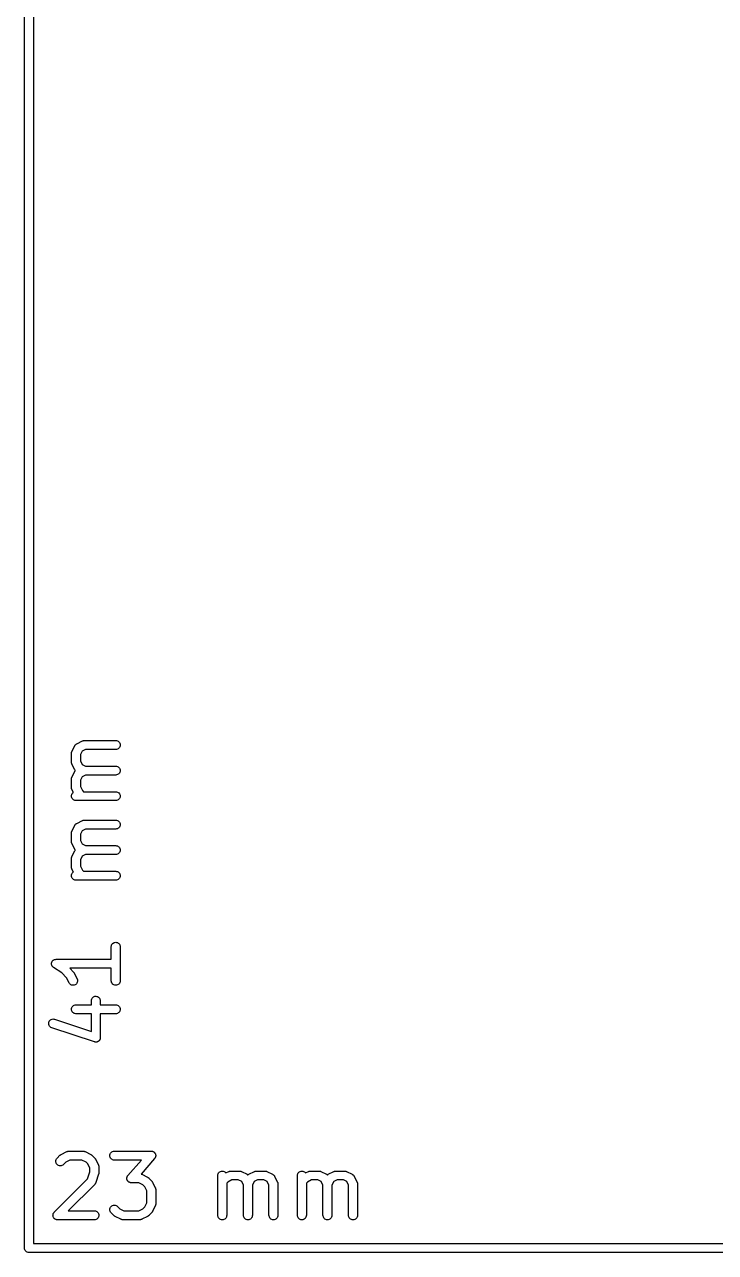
# Model space of a CAD drawing. Extents: x 124.9 to 148.1, y -121.1 to -79.9.
# Drawn here: x 124.92 to 136.5, y -121.08 to -100.5 of the extents above; entities that cross this region are included whole.
import ezdxf

# ---------------------------------------------------------------- set-up
doc = ezdxf.new("R2010")
doc.units = 0
doc.layers.add('BLACK', color=7, linetype='CONTINUOUS')

msp = doc.modelspace()

# ---------------------------------------------------------------- linework, layer by layer
at = {"layer": 'BLACK', "linetype": 'CONTINUOUS'}
for p, q in [((124.925, -120.996), (124.925, -80.004)), ((125.075, -80.075), (125.075, -120.925)), ((125.8, -112.552), (125.895, -112.504)), ((125.895, -112.504), (125.896, -112.504)), ((125.896, -112.504), (125.898, -112.503)), ((125.898, -112.503), (125.9, -112.502)), ((125.9, -112.502), (125.905, -112.501)), ((125.905, -112.501), (125.91, -112.499)), ((125.91, -112.499), (125.912, -112.498)), ((125.912, -112.498), (125.914, -112.498)), ((125.914, -112.498), (125.919, -112.497)), ((125.919, -112.497), (125.924, -112.497)), ((125.924, -112.497), (125.926, -112.497)), ((125.926, -112.497), (125.929, -112.496)), ((125.929, -112.496), (126.452, -112.496)), ((126.452, -112.496), (126.453, -112.496)), ((126.453, -112.496), (126.468, -112.498)), ((126.468, -112.498), (126.482, -112.502)), ((126.482, -112.502), (126.495, -112.51)), ((126.495, -112.51), (126.506, -112.519)), ((126.506, -112.519), (126.515, -112.53)), ((126.515, -112.53), (126.522, -112.543)), ((126.522, -112.543), (126.526, -112.557)), ((125.711, -112.709), (125.712, -112.704)), ((125.711, -112.711), (125.711, -112.709)), ((125.711, -112.713), (125.711, -112.711)), ((125.711, -112.714), (125.711, -112.713)), ((125.711, -112.857), (125.711, -112.714)), ((125.712, -112.699), (125.713, -112.697)), ((125.712, -112.704), (125.712, -112.699)), ((125.713, -112.694), (125.715, -112.69)), ((125.713, -112.697), (125.713, -112.694)), ((125.715, -112.69), (125.717, -112.685)), ((125.717, -112.685), (125.718, -112.683)), ((125.718, -112.683), (125.719, -112.681)), ((125.719, -112.681), (125.766, -112.586)), ((125.766, -112.586), (125.767, -112.585)), ((125.767, -112.585), (125.768, -112.583)), ((125.768, -112.582), (125.772, -112.577)), ((125.768, -112.583), (125.768, -112.582)), ((125.772, -112.577), (125.775, -112.572)), ((125.775, -112.572), (125.776, -112.571)), ((125.776, -112.571), (125.777, -112.57)), ((125.777, -112.57), (125.781, -112.566)), ((125.781, -112.566), (125.785, -112.562)), ((125.785, -112.562), (125.786, -112.561)), ((125.786, -112.561), (125.787, -112.56)), ((125.787, -112.56), (125.792, -112.557)), ((125.792, -112.557), (125.797, -112.553)), ((125.797, -112.553), (125.798, -112.553)), ((125.798, -112.553), (125.8, -112.552)), ((125.889, -112.675), (125.861, -112.732)), ((125.861, -112.732), (125.861, -112.839)), ((125.946, -112.646), (125.889, -112.675)), ((126.452, -112.646), (125.946, -112.646)), ((126.467, -112.645), (126.452, -112.646)), ((126.481, -112.641), (126.467, -112.645)), ((126.494, -112.634), (126.481, -112.641)), ((126.505, -112.625), (126.494, -112.634)), ((126.515, -112.613), (126.505, -112.625)), ((126.522, -112.6), (126.515, -112.613)), ((126.526, -112.587), (126.522, -112.6)), ((126.526, -112.557), (126.527, -112.572)), ((126.527, -112.572), (126.526, -112.587)), ((125.711, -112.859), (125.711, -112.857)), ((125.711, -112.862), (125.711, -112.859)), ((125.712, -112.867), (125.711, -112.862)), ((125.712, -112.872), (125.712, -112.867)), ((125.713, -112.874), (125.712, -112.872)), ((125.713, -112.876), (125.713, -112.874)), ((125.715, -112.881), (125.713, -112.876)), ((125.716, -112.886), (125.715, -112.881)), ((125.717, -112.888), (125.716, -112.886)), ((125.718, -112.89), (125.717, -112.888)), ((125.719, -112.891), (125.718, -112.89)), ((125.766, -112.986), (125.719, -112.891)), ((125.861, -112.839), (125.889, -112.896)), ((125.889, -112.896), (125.946, -112.925)), ((125.946, -112.925), (126.452, -112.925)), ((126.452, -112.925), (126.453, -112.925)), ((126.453, -112.925), (126.468, -112.927)), ((126.468, -112.927), (126.482, -112.931)), ((126.482, -112.931), (126.495, -112.938)), ((126.495, -112.938), (126.506, -112.948)), ((126.506, -112.948), (126.515, -112.959)), ((125.711, -113.137), (125.712, -113.132)), ((125.711, -113.14), (125.711, -113.137)), ((125.711, -113.142), (125.711, -113.14)), ((125.711, -113.143), (125.711, -113.142)), ((125.711, -113.286), (125.711, -113.143)), ((125.712, -113.127), (125.713, -113.125)), ((125.712, -113.132), (125.712, -113.127)), ((125.713, -113.123), (125.715, -113.118)), ((125.713, -113.125), (125.713, -113.123)), ((125.715, -113.118), (125.717, -113.113)), ((125.717, -113.113), (125.718, -113.111)), ((125.718, -113.111), (125.719, -113.109)), ((125.719, -113.109), (125.766, -113.014)), ((125.767, -112.987), (125.766, -112.986)), ((125.766, -113.014), (125.767, -113.013)), ((125.768, -112.989), (125.767, -112.987)), ((125.767, -113.013), (125.768, -113.012)), ((125.771, -112.993), (125.768, -112.989)), ((125.768, -113.01), (125.772, -113.006)), ((125.768, -113.012), (125.768, -113.01)), ((125.774, -112.998), (125.771, -112.993)), ((125.772, -113.006), (125.775, -113.001)), ((125.775, -112.999), (125.774, -112.998)), ((125.776, -113), (125.775, -112.999)), ((125.775, -113.001), (125.776, -113)), ((125.889, -113.104), (125.861, -113.161)), ((125.861, -113.161), (125.861, -113.268)), ((125.946, -113.075), (125.889, -113.104)), ((126.452, -113.075), (125.946, -113.075)), ((126.467, -113.074), (126.452, -113.075)), ((126.481, -113.069), (126.467, -113.074)), ((126.494, -113.062), (126.481, -113.069)), ((126.505, -113.053), (126.494, -113.062)), ((126.515, -113.042), (126.505, -113.053)), ((126.515, -112.959), (126.522, -112.972)), ((126.522, -113.029), (126.515, -113.042)), ((126.522, -112.972), (126.526, -112.986)), ((126.526, -113.015), (126.522, -113.029)), ((126.526, -112.986), (126.527, -113.001)), ((126.527, -113.001), (126.526, -113.015)), ((125.711, -113.288), (125.711, -113.286)), ((125.711, -113.29), (125.711, -113.288)), ((125.712, -113.295), (125.711, -113.29)), ((125.712, -113.3), (125.712, -113.295)), ((125.713, -113.302), (125.712, -113.3)), ((125.713, -113.305), (125.713, -113.302)), ((125.715, -113.309), (125.713, -113.305)), ((125.716, -113.314), (125.715, -113.309)), ((125.717, -113.316), (125.716, -113.314)), ((125.718, -113.318), (125.717, -113.316)), ((125.719, -113.319), (125.718, -113.318)), ((125.743, -113.367), (125.719, -113.319)), ((125.733, -113.375), (125.743, -113.367)), ((125.861, -113.268), (125.895, -113.337)), ((125.895, -113.337), (125.912, -113.354)), ((125.912, -113.354), (126.452, -113.354)), ((126.452, -113.354), (126.453, -113.354)), ((126.453, -113.354), (126.468, -113.355)), ((126.468, -113.355), (126.482, -113.36)), ((126.482, -113.36), (126.495, -113.367)), ((126.495, -113.367), (126.506, -113.376)), ((125.711, -113.428), (125.712, -113.413)), ((125.712, -113.443), (125.711, -113.428)), ((125.712, -113.413), (125.717, -113.4)), ((125.716, -113.457), (125.712, -113.443)), ((125.723, -113.47), (125.716, -113.457)), ((125.717, -113.4), (125.724, -113.387)), ((125.732, -113.481), (125.723, -113.47)), ((125.724, -113.387), (125.733, -113.375)), ((125.743, -113.49), (125.732, -113.481)), ((125.756, -113.498), (125.743, -113.49)), ((125.77, -113.502), (125.756, -113.498)), ((125.785, -113.504), (125.77, -113.502)), ((125.786, -113.504), (125.785, -113.504)), ((126.452, -113.504), (125.786, -113.504)), ((126.467, -113.502), (126.452, -113.504)), ((126.481, -113.498), (126.467, -113.502)), ((126.494, -113.491), (126.481, -113.498)), ((126.505, -113.482), (126.494, -113.491)), ((126.515, -113.471), (126.505, -113.482)), ((126.506, -113.376), (126.515, -113.388)), ((126.515, -113.388), (126.522, -113.4)), ((126.522, -113.458), (126.515, -113.471)), ((126.522, -113.4), (126.526, -113.415)), ((126.526, -113.444), (126.522, -113.458)), ((126.526, -113.415), (126.527, -113.429)), ((126.527, -113.429), (126.526, -113.444)), ((125.719, -114.014), (125.766, -113.919)), ((125.766, -113.919), (125.767, -113.918)), ((125.767, -113.918), (125.768, -113.917)), ((125.768, -113.915), (125.772, -113.91)), ((125.768, -113.917), (125.768, -113.915)), ((125.772, -113.91), (125.775, -113.906)), ((125.775, -113.906), (125.776, -113.904)), ((125.776, -113.904), (125.777, -113.903)), ((125.777, -113.903), (125.781, -113.899)), ((125.781, -113.899), (125.785, -113.895)), ((125.785, -113.895), (125.786, -113.894)), ((125.786, -113.894), (125.787, -113.893)), ((125.787, -113.893), (125.792, -113.89)), ((125.792, -113.89), (125.797, -113.887)), ((125.797, -113.887), (125.798, -113.886)), ((125.798, -113.886), (125.8, -113.885)), ((125.8, -113.885), (125.895, -113.838)), ((125.946, -113.98), (125.889, -114.008)), ((125.895, -113.838), (125.896, -113.837)), ((125.896, -113.837), (125.898, -113.836)), ((125.898, -113.836), (125.9, -113.835)), ((125.9, -113.835), (125.905, -113.834)), ((125.905, -113.834), (125.91, -113.832)), ((125.91, -113.832), (125.912, -113.832)), ((125.912, -113.832), (125.914, -113.831)), ((125.914, -113.831), (125.919, -113.831)), ((125.919, -113.831), (125.924, -113.83)), ((125.924, -113.83), (125.926, -113.83)), ((125.926, -113.83), (125.929, -113.83)), ((125.929, -113.83), (126.452, -113.83)), ((126.452, -113.98), (125.946, -113.98)), ((126.452, -113.83), (126.453, -113.83)), ((126.467, -113.978), (126.452, -113.98)), ((126.453, -113.83), (126.468, -113.831)), ((126.481, -113.974), (126.467, -113.978)), ((126.468, -113.831), (126.482, -113.836)), ((126.494, -113.967), (126.481, -113.974)), ((126.482, -113.836), (126.495, -113.843)), ((126.505, -113.958), (126.494, -113.967)), ((126.495, -113.843), (126.506, -113.852)), ((126.515, -113.947), (126.505, -113.958)), ((126.506, -113.852), (126.515, -113.864)), ((126.515, -113.864), (126.522, -113.877)), ((126.522, -113.934), (126.515, -113.947)), ((126.522, -113.877), (126.526, -113.891)), ((126.526, -113.92), (126.522, -113.934)), ((126.526, -113.891), (126.527, -113.905)), ((126.527, -113.905), (126.526, -113.92)), ((125.711, -114.042), (125.712, -114.037)), ((125.711, -114.044), (125.711, -114.042)), ((125.711, -114.047), (125.711, -114.044)), ((125.711, -114.048), (125.711, -114.047)), ((125.711, -114.19), (125.711, -114.048)), ((125.711, -114.193), (125.711, -114.19)), ((125.712, -114.032), (125.713, -114.03)), ((125.712, -114.037), (125.712, -114.032)), ((125.713, -114.028), (125.715, -114.023)), ((125.713, -114.03), (125.713, -114.028)), ((125.715, -114.023), (125.717, -114.018)), ((125.717, -114.018), (125.718, -114.016)), ((125.718, -114.016), (125.719, -114.014)), ((125.889, -114.008), (125.861, -114.065)), ((125.861, -114.065), (125.861, -114.173)), ((125.861, -114.173), (125.889, -114.23)), ((125.711, -114.195), (125.711, -114.193)), ((125.712, -114.2), (125.711, -114.195)), ((125.712, -114.205), (125.712, -114.2)), ((125.713, -114.207), (125.712, -114.205)), ((125.713, -114.209), (125.713, -114.207)), ((125.715, -114.214), (125.713, -114.209)), ((125.716, -114.219), (125.715, -114.214)), ((125.717, -114.221), (125.716, -114.219)), ((125.718, -114.223), (125.717, -114.221)), ((125.719, -114.224), (125.718, -114.223)), ((125.766, -114.319), (125.719, -114.224)), ((125.719, -114.443), (125.766, -114.347)), ((125.767, -114.321), (125.766, -114.319)), ((125.766, -114.347), (125.767, -114.346)), ((125.768, -114.322), (125.767, -114.321)), ((125.767, -114.346), (125.768, -114.345)), ((125.771, -114.327), (125.768, -114.322)), ((125.768, -114.344), (125.772, -114.339)), ((125.768, -114.345), (125.768, -114.344)), ((125.774, -114.332), (125.771, -114.327)), ((125.772, -114.339), (125.775, -114.334)), ((125.775, -114.333), (125.774, -114.332)), ((125.775, -114.334), (125.776, -114.333)), ((125.776, -114.333), (125.775, -114.333)), ((125.889, -114.23), (125.946, -114.258)), ((125.946, -114.258), (126.452, -114.258)), ((126.452, -114.258), (126.453, -114.258)), ((126.453, -114.258), (126.468, -114.26)), ((126.468, -114.26), (126.482, -114.264)), ((126.494, -114.396), (126.481, -114.403)), ((126.482, -114.264), (126.495, -114.271)), ((126.505, -114.387), (126.494, -114.396)), ((126.495, -114.271), (126.506, -114.281)), ((126.515, -114.375), (126.505, -114.387)), ((126.506, -114.281), (126.515, -114.292)), ((126.515, -114.292), (126.522, -114.305)), ((126.522, -114.362), (126.515, -114.375)), ((126.522, -114.305), (126.526, -114.319)), ((126.526, -114.348), (126.522, -114.362)), ((126.526, -114.319), (126.527, -114.334)), ((126.527, -114.334), (126.526, -114.348)), ((125.711, -114.471), (125.712, -114.466)), ((125.711, -114.473), (125.711, -114.471)), ((125.711, -114.475), (125.711, -114.473)), ((125.711, -114.476), (125.711, -114.475)), ((125.711, -114.619), (125.711, -114.476)), ((125.712, -114.461), (125.713, -114.458)), ((125.712, -114.466), (125.712, -114.461)), ((125.713, -114.456), (125.715, -114.452)), ((125.713, -114.458), (125.713, -114.456)), ((125.715, -114.452), (125.717, -114.447)), ((125.717, -114.447), (125.718, -114.445)), ((125.718, -114.445), (125.719, -114.443)), ((125.889, -114.437), (125.861, -114.494)), ((125.861, -114.494), (125.861, -114.601)), ((125.861, -114.601), (125.895, -114.67)), ((125.946, -114.408), (125.889, -114.437)), ((126.452, -114.408), (125.946, -114.408)), ((126.467, -114.407), (126.452, -114.408)), ((126.481, -114.403), (126.467, -114.407)), ((125.711, -114.621), (125.711, -114.619)), ((125.711, -114.623), (125.711, -114.621)), ((125.712, -114.629), (125.711, -114.623)), ((125.711, -114.761), (125.712, -114.747)), ((125.712, -114.776), (125.711, -114.761)), ((125.712, -114.634), (125.712, -114.629)), ((125.713, -114.636), (125.712, -114.634)), ((125.712, -114.747), (125.717, -114.733)), ((125.716, -114.79), (125.712, -114.776)), ((125.713, -114.638), (125.713, -114.636)), ((125.715, -114.643), (125.713, -114.638)), ((125.716, -114.648), (125.715, -114.643)), ((125.717, -114.65), (125.716, -114.648)), ((125.723, -114.803), (125.716, -114.79)), ((125.718, -114.652), (125.717, -114.65)), ((125.717, -114.733), (125.724, -114.72)), ((125.719, -114.653), (125.718, -114.652)), ((125.743, -114.701), (125.719, -114.653)), ((125.732, -114.814), (125.723, -114.803)), ((125.724, -114.72), (125.733, -114.709)), ((125.733, -114.709), (125.743, -114.701)), ((125.895, -114.67), (125.912, -114.687)), ((125.912, -114.687), (126.452, -114.687)), ((126.452, -114.687), (126.453, -114.687)), ((126.453, -114.687), (126.468, -114.689)), ((126.468, -114.689), (126.482, -114.693)), ((126.482, -114.693), (126.495, -114.7)), ((126.495, -114.7), (126.506, -114.709)), ((126.515, -114.804), (126.505, -114.815)), ((126.506, -114.709), (126.515, -114.721)), ((126.515, -114.721), (126.522, -114.734)), ((126.522, -114.791), (126.515, -114.804)), ((126.522, -114.734), (126.526, -114.748)), ((126.526, -114.777), (126.522, -114.791)), ((126.526, -114.748), (126.527, -114.762)), ((126.527, -114.762), (126.526, -114.777)), ((125.743, -114.824), (125.732, -114.814)), ((125.756, -114.831), (125.743, -114.824)), ((125.77, -114.835), (125.756, -114.831)), ((125.785, -114.837), (125.77, -114.835)), ((125.786, -114.837), (125.785, -114.837)), ((126.452, -114.837), (125.786, -114.837)), ((126.467, -114.835), (126.452, -114.837)), ((126.481, -114.831), (126.467, -114.835)), ((126.494, -114.824), (126.481, -114.831)), ((126.505, -114.815), (126.494, -114.824)), ((126.377, -115.951), (126.379, -115.937)), ((126.377, -115.952), (126.377, -115.951)), ((126.377, -116.163), (126.377, -115.952)), ((126.379, -115.937), (126.383, -115.923)), ((126.383, -115.923), (126.39, -115.91)), ((126.39, -115.91), (126.4, -115.899)), ((126.4, -115.899), (126.411, -115.89)), ((126.411, -115.89), (126.424, -115.883)), ((126.424, -115.883), (126.438, -115.879)), ((126.438, -115.879), (126.453, -115.877)), ((126.453, -115.877), (126.467, -115.879)), ((126.467, -115.879), (126.481, -115.883)), ((126.481, -115.883), (126.494, -115.89)), ((126.494, -115.89), (126.506, -115.9)), ((126.506, -115.9), (126.515, -115.911)), ((126.515, -115.911), (126.522, -115.924)), ((126.522, -115.924), (126.526, -115.938)), ((126.526, -115.938), (126.527, -115.952)), ((126.527, -115.952), (126.527, -116.524)), ((125.377, -116.237), (125.378, -116.23)), ((125.377, -116.238), (125.377, -116.237)), ((125.378, -116.245), (125.377, -116.238)), ((125.377, -116.238), (125.377, -116.238)), ((125.378, -116.23), (125.379, -116.223)), ((125.379, -116.252), (125.378, -116.245)), ((125.379, -116.223), (125.381, -116.216)), ((125.379, -116.223), (125.379, -116.223)), ((125.379, -116.223), (125.379, -116.223)), ((125.381, -116.216), (125.383, -116.209)), ((125.383, -116.209), (125.387, -116.202)), ((125.383, -116.209), (125.383, -116.209)), ((125.383, -116.209), (125.383, -116.209)), ((125.387, -116.202), (125.39, -116.196)), ((125.39, -116.196), (125.395, -116.19)), ((125.39, -116.196), (125.39, -116.196)), ((125.39, -116.196), (125.39, -116.196)), ((125.395, -116.19), (125.4, -116.185)), ((125.4, -116.185), (125.405, -116.18)), ((125.4, -116.185), (125.4, -116.185)), ((125.4, -116.185), (125.4, -116.185)), ((125.405, -116.18), (125.411, -116.176)), ((125.411, -116.176), (125.418, -116.172)), ((125.411, -116.176), (125.411, -116.176)), ((125.411, -116.176), (125.411, -116.176)), ((125.418, -116.172), (125.424, -116.169)), ((125.424, -116.169), (125.431, -116.167)), ((125.424, -116.169), (125.424, -116.169)), ((125.424, -116.169), (125.424, -116.169)), ((125.431, -116.167), (125.438, -116.165)), ((125.438, -116.165), (125.438, -116.164)), ((125.438, -116.164), (125.445, -116.164)), ((125.438, -116.165), (125.438, -116.165)), ((125.445, -116.164), (125.452, -116.163)), ((125.452, -116.163), (126.377, -116.163)), ((125.381, -116.259), (125.379, -116.252)), ((125.379, -116.252), (125.379, -116.252)), ((125.379, -116.252), (125.379, -116.252)), ((125.383, -116.266), (125.381, -116.259)), ((125.386, -116.272), (125.383, -116.266)), ((125.383, -116.266), (125.383, -116.266)), ((125.383, -116.266), (125.383, -116.266)), ((125.39, -116.279), (125.386, -116.272)), ((125.394, -116.285), (125.39, -116.279)), ((125.39, -116.279), (125.39, -116.279)), ((125.39, -116.279), (125.39, -116.279)), ((125.399, -116.29), (125.394, -116.285)), ((125.399, -116.291), (125.399, -116.29)), ((125.404, -116.295), (125.399, -116.291)), ((125.399, -116.291), (125.399, -116.291)), ((125.41, -116.3), (125.404, -116.295)), ((125.411, -116.3), (125.41, -116.3)), ((125.41, -116.3), (125.41, -116.3)), ((125.41, -116.3), (125.41, -116.3)), ((125.41, -116.3), (125.41, -116.3)), ((125.547, -116.392), (125.411, -116.3)), ((125.629, -116.473), (125.547, -116.392)), ((126.377, -116.313), (125.681, -116.313)), ((125.681, -116.313), (125.744, -116.376)), ((125.744, -116.376), (125.744, -116.376)), ((125.744, -116.376), (125.747, -116.38)), ((125.747, -116.38), (125.75, -116.383)), ((125.75, -116.383), (125.751, -116.385)), ((125.751, -116.385), (125.753, -116.388)), ((125.753, -116.388), (125.755, -116.391)), ((125.755, -116.391), (125.758, -116.395)), ((125.758, -116.395), (125.805, -116.49)), ((126.377, -116.524), (126.377, -116.313)), ((125.671, -116.557), (125.629, -116.473)), ((125.679, -116.57), (125.671, -116.557)), ((125.689, -116.58), (125.679, -116.57)), ((125.701, -116.589), (125.689, -116.58)), ((125.714, -116.595), (125.701, -116.589)), ((125.728, -116.598), (125.714, -116.595)), ((125.743, -116.599), (125.728, -116.598)), ((125.757, -116.596), (125.743, -116.599)), ((125.771, -116.591), (125.757, -116.596)), ((125.784, -116.583), (125.771, -116.591)), ((125.794, -116.573), (125.784, -116.583)), ((125.803, -116.562), (125.794, -116.573)), ((125.809, -116.548), (125.803, -116.562)), ((125.805, -116.49), (125.806, -116.491)), ((125.806, -116.491), (125.811, -116.505)), ((125.812, -116.534), (125.809, -116.548)), ((125.811, -116.505), (125.813, -116.519)), ((125.813, -116.519), (125.812, -116.534)), ((126.379, -116.538), (126.377, -116.524)), ((126.383, -116.552), (126.379, -116.538)), ((126.39, -116.565), (126.383, -116.552)), ((126.399, -116.577), (126.39, -116.565)), ((126.41, -116.586), (126.399, -116.577)), ((126.423, -116.593), (126.41, -116.586)), ((126.437, -116.597), (126.423, -116.593)), ((126.452, -116.599), (126.437, -116.597)), ((126.466, -116.597), (126.452, -116.599)), ((126.48, -116.593), (126.466, -116.597)), ((126.493, -116.587), (126.48, -116.593)), ((126.505, -116.577), (126.493, -116.587)), ((126.514, -116.566), (126.505, -116.577)), ((126.521, -116.553), (126.514, -116.566)), ((126.526, -116.539), (126.521, -116.553)), ((126.527, -116.525), (126.526, -116.539)), ((126.527, -116.524), (126.527, -116.525)), ((126.044, -116.856), (126.046, -116.842)), ((126.044, -116.857), (126.044, -116.856)), ((126.044, -116.925), (126.044, -116.857)), ((126.046, -116.842), (126.05, -116.828)), ((126.05, -116.828), (126.057, -116.815)), ((126.057, -116.815), (126.067, -116.804)), ((126.067, -116.804), (126.078, -116.794)), ((126.078, -116.794), (126.091, -116.788)), ((126.091, -116.788), (126.105, -116.783)), ((126.105, -116.783), (126.12, -116.782)), ((126.12, -116.782), (126.134, -116.784)), ((126.134, -116.784), (126.148, -116.788)), ((126.148, -116.788), (126.161, -116.795)), ((126.161, -116.795), (126.172, -116.804)), ((126.172, -116.804), (126.182, -116.816)), ((126.182, -116.816), (126.188, -116.829)), ((126.188, -116.829), (126.193, -116.843)), ((126.193, -116.843), (126.194, -116.857)), ((126.194, -116.857), (126.194, -116.925)), ((125.711, -116.999), (125.712, -116.985)), ((125.712, -117.014), (125.711, -116.999)), ((125.712, -116.985), (125.717, -116.971)), ((125.716, -117.028), (125.712, -117.014)), ((125.723, -117.041), (125.716, -117.028)), ((125.717, -116.971), (125.724, -116.958)), ((125.732, -117.052), (125.723, -117.041)), ((125.724, -116.958), (125.733, -116.947)), ((125.743, -117.062), (125.732, -117.052)), ((125.733, -116.947), (125.744, -116.938)), ((125.756, -117.069), (125.743, -117.062)), ((125.744, -116.938), (125.757, -116.931)), ((125.77, -117.073), (125.756, -117.069)), ((125.757, -116.931), (125.771, -116.926)), ((125.771, -116.926), (125.786, -116.925)), ((125.786, -116.925), (126.044, -116.925)), ((126.194, -116.925), (126.452, -116.925)), ((126.452, -116.925), (126.453, -116.925)), ((126.453, -116.925), (126.468, -116.927)), ((126.481, -117.069), (126.467, -117.074)), ((126.468, -116.927), (126.482, -116.931)), ((126.494, -117.062), (126.481, -117.069)), ((126.482, -116.931), (126.495, -116.938)), ((126.505, -117.053), (126.494, -117.062)), ((126.495, -116.938), (126.506, -116.948)), ((126.515, -117.042), (126.505, -117.053)), ((126.506, -116.948), (126.515, -116.959)), ((126.515, -116.959), (126.522, -116.972)), ((126.522, -117.029), (126.515, -117.042)), ((126.522, -116.972), (126.526, -116.986)), ((126.526, -117.015), (126.522, -117.029)), ((126.526, -116.986), (126.527, -117.001)), ((126.527, -117.001), (126.526, -117.015)), ((125.33, -117.228), (125.334, -117.214)), ((125.33, -117.243), (125.33, -117.228)), ((125.332, -117.257), (125.33, -117.243)), ((125.337, -117.271), (125.332, -117.257)), ((125.334, -117.214), (125.34, -117.201)), ((125.345, -117.283), (125.337, -117.271)), ((125.34, -117.201), (125.348, -117.189)), ((125.348, -117.189), (125.359, -117.179)), ((125.359, -117.179), (125.371, -117.171)), ((125.371, -117.171), (125.385, -117.166)), ((125.385, -117.166), (125.4, -117.163)), ((125.4, -117.163), (125.414, -117.164)), ((125.414, -117.164), (125.428, -117.167)), ((125.428, -117.167), (126.044, -117.372)), ((125.785, -117.075), (125.77, -117.073)), ((125.786, -117.075), (125.785, -117.075)), ((126.044, -117.075), (125.786, -117.075)), ((126.044, -117.372), (126.044, -117.075)), ((126.452, -117.075), (126.194, -117.075)), ((126.194, -117.075), (126.194, -117.476)), ((126.467, -117.074), (126.452, -117.075)), ((125.355, -117.294), (125.345, -117.283)), ((125.367, -117.303), (125.355, -117.294)), ((125.38, -117.309), (125.367, -117.303)), ((125.381, -117.309), (125.38, -117.309)), ((126.095, -117.547), (125.381, -117.309)), ((126.194, -117.482), (126.193, -117.486)), ((126.194, -117.476), (126.194, -117.477)), ((126.194, -117.477), (126.194, -117.482)), ((126.1, -117.548), (126.095, -117.547)), ((126.104, -117.55), (126.1, -117.548)), ((126.107, -117.55), (126.104, -117.55)), ((126.11, -117.551), (126.107, -117.55)), ((126.114, -117.551), (126.11, -117.551)), ((126.119, -117.551), (126.114, -117.551)), ((126.121, -117.551), (126.119, -117.551)), ((126.124, -117.551), (126.121, -117.551)), ((126.129, -117.55), (126.124, -117.551)), ((126.133, -117.55), (126.129, -117.55)), ((126.136, -117.549), (126.133, -117.55)), ((126.139, -117.549), (126.136, -117.549)), ((126.143, -117.547), (126.139, -117.549)), ((126.147, -117.546), (126.143, -117.547)), ((126.15, -117.544), (126.147, -117.546)), ((126.152, -117.543), (126.15, -117.544)), ((126.156, -117.541), (126.152, -117.543)), ((126.16, -117.539), (126.156, -117.541)), ((126.162, -117.537), (126.16, -117.539)), ((126.165, -117.536), (126.162, -117.537)), ((126.168, -117.533), (126.165, -117.536)), ((126.172, -117.53), (126.168, -117.533)), ((126.173, -117.528), (126.172, -117.53)), ((126.175, -117.526), (126.173, -117.528)), ((126.178, -117.522), (126.175, -117.526)), ((126.181, -117.519), (126.178, -117.522)), ((126.182, -117.516), (126.181, -117.519)), ((126.184, -117.514), (126.182, -117.516)), ((126.186, -117.51), (126.184, -117.514)), ((126.188, -117.506), (126.186, -117.51)), ((126.189, -117.503), (126.188, -117.506)), ((126.19, -117.5), (126.189, -117.503)), ((126.191, -117.496), (126.19, -117.5)), ((126.192, -117.492), (126.191, -117.496)), ((126.193, -117.489), (126.192, -117.492)), ((126.193, -117.486), (126.193, -117.489)), ((125.449, -119.547), (125.45, -119.533)), ((125.45, -119.533), (125.455, -119.519)), ((125.455, -119.519), (125.461, -119.506)), ((125.461, -119.506), (125.471, -119.495)), ((125.471, -119.495), (125.518, -119.447)), ((125.518, -119.447), (125.519, -119.446)), ((125.519, -119.446), (125.522, -119.444)), ((125.522, -119.444), (125.525, -119.441)), ((125.525, -119.441), (125.528, -119.439)), ((125.528, -119.439), (125.531, -119.437)), ((125.531, -119.437), (125.534, -119.435)), ((125.534, -119.435), (125.538, -119.433)), ((125.538, -119.433), (125.633, -119.385)), ((125.684, -119.527), (125.616, -119.562)), ((125.633, -119.385), (125.634, -119.385)), ((125.634, -119.385), (125.636, -119.384)), ((125.636, -119.384), (125.638, -119.383)), ((125.638, -119.383), (125.643, -119.382)), ((125.643, -119.382), (125.648, -119.38)), ((125.648, -119.38), (125.65, -119.379)), ((125.65, -119.379), (125.652, -119.379)), ((125.652, -119.379), (125.657, -119.378)), ((125.657, -119.378), (125.662, -119.378)), ((125.662, -119.378), (125.664, -119.378)), ((125.664, -119.378), (125.667, -119.377)), ((125.667, -119.377), (125.905, -119.377)), ((125.887, -119.527), (125.684, -119.527)), ((125.956, -119.562), (125.887, -119.527)), ((125.905, -119.377), (125.906, -119.377)), ((125.906, -119.377), (125.908, -119.378)), ((125.908, -119.378), (125.91, -119.378)), ((125.91, -119.378), (125.915, -119.378)), ((125.915, -119.378), (125.92, -119.379)), ((125.92, -119.379), (125.922, -119.38)), ((125.922, -119.38), (125.925, -119.38)), ((125.925, -119.38), (125.929, -119.382)), ((125.929, -119.382), (125.934, -119.383)), ((125.934, -119.383), (125.936, -119.385)), ((125.936, -119.385), (125.938, -119.385)), ((125.938, -119.385), (126.034, -119.433)), ((126.034, -119.433), (126.034, -119.433)), ((126.034, -119.433), (126.038, -119.436)), ((126.038, -119.436), (126.042, -119.438)), ((126.042, -119.438), (126.044, -119.44)), ((126.044, -119.44), (126.047, -119.441)), ((126.047, -119.441), (126.05, -119.444)), ((126.05, -119.444), (126.053, -119.447)), ((126.053, -119.447), (126.101, -119.495)), ((126.101, -119.495), (126.101, -119.495)), ((126.101, -119.495), (126.104, -119.499)), ((126.104, -119.499), (126.107, -119.502)), ((126.107, -119.502), (126.109, -119.504)), ((126.109, -119.504), (126.111, -119.507)), ((126.111, -119.507), (126.112, -119.511)), ((126.112, -119.511), (126.115, -119.514)), ((126.115, -119.514), (126.162, -119.609)), ((126.354, -119.452), (126.355, -119.437)), ((126.355, -119.466), (126.354, -119.452)), ((126.355, -119.437), (126.359, -119.423)), ((126.359, -119.48), (126.355, -119.466)), ((126.359, -119.423), (126.366, -119.41)), ((126.366, -119.493), (126.359, -119.48)), ((126.366, -119.41), (126.376, -119.399)), ((126.375, -119.505), (126.366, -119.493)), ((126.386, -119.514), (126.375, -119.505)), ((126.376, -119.399), (126.387, -119.39)), ((126.399, -119.521), (126.386, -119.514)), ((126.387, -119.39), (126.4, -119.383)), ((126.413, -119.526), (126.399, -119.521)), ((126.4, -119.383), (126.414, -119.379)), ((126.428, -119.527), (126.413, -119.526)), ((126.414, -119.379), (126.429, -119.377)), ((126.429, -119.527), (126.428, -119.527)), ((126.429, -119.377), (127.048, -119.377)), ((126.882, -119.527), (126.429, -119.527)), ((126.658, -119.784), (126.882, -119.527)), ((127.104, -119.502), (126.877, -119.761)), ((127.048, -119.377), (127.049, -119.377)), ((127.049, -119.377), (127.053, -119.378)), ((127.053, -119.378), (127.058, -119.378)), ((127.058, -119.378), (127.061, -119.379)), ((127.061, -119.379), (127.063, -119.379)), ((127.063, -119.379), (127.068, -119.38)), ((127.068, -119.38), (127.072, -119.382)), ((127.072, -119.382), (127.075, -119.383)), ((127.075, -119.383), (127.077, -119.383)), ((127.077, -119.383), (127.081, -119.386)), ((127.081, -119.386), (127.086, -119.388)), ((127.086, -119.388), (127.088, -119.389)), ((127.088, -119.389), (127.09, -119.39)), ((127.09, -119.39), (127.094, -119.394)), ((127.094, -119.394), (127.097, -119.396)), ((127.097, -119.396), (127.099, -119.398)), ((127.099, -119.398), (127.101, -119.4)), ((127.101, -119.4), (127.104, -119.404)), ((127.104, -119.404), (127.107, -119.407)), ((127.107, -119.498), (127.104, -119.502)), ((127.107, -119.407), (127.109, -119.409)), ((127.11, -119.494), (127.107, -119.498)), ((127.109, -119.409), (127.11, -119.411)), ((127.11, -119.411), (127.113, -119.415)), ((127.111, -119.492), (127.11, -119.494)), ((127.113, -119.49), (127.111, -119.492)), ((127.113, -119.415), (127.115, -119.419)), ((127.115, -119.486), (127.113, -119.49)), ((127.115, -119.419), (127.116, -119.422)), ((127.117, -119.481), (127.115, -119.486)), ((127.116, -119.422), (127.117, -119.424)), ((127.117, -119.424), (127.118, -119.429)), ((127.118, -119.479), (127.117, -119.481)), ((127.118, -119.429), (127.12, -119.433)), ((127.119, -119.477), (127.118, -119.479)), ((127.12, -119.472), (127.119, -119.477)), ((127.12, -119.433), (127.121, -119.436)), ((127.121, -119.467), (127.12, -119.472)), ((127.121, -119.436), (127.121, -119.438)), ((127.121, -119.438), (127.122, -119.443)), ((127.122, -119.462), (127.121, -119.465)), ((127.121, -119.465), (127.121, -119.467)), ((127.122, -119.443), (127.122, -119.448)), ((127.122, -119.448), (127.122, -119.45)), ((127.122, -119.45), (127.123, -119.453)), ((127.123, -119.453), (127.122, -119.458)), ((127.122, -119.458), (127.122, -119.462)), ((125.45, -119.562), (125.449, -119.547)), ((125.454, -119.576), (125.45, -119.562)), ((125.461, -119.589), (125.454, -119.576)), ((125.47, -119.6), (125.461, -119.589)), ((125.482, -119.61), (125.47, -119.6)), ((125.495, -119.617), (125.482, -119.61)), ((125.508, -119.621), (125.495, -119.617)), ((125.523, -119.623), (125.508, -119.621)), ((125.538, -119.621), (125.523, -119.623)), ((125.552, -119.617), (125.538, -119.621)), ((125.565, -119.611), (125.552, -119.617)), ((125.576, -119.601), (125.565, -119.611)), ((125.577, -119.601), (125.576, -119.601)), ((125.616, -119.562), (125.577, -119.601)), ((125.986, -119.592), (125.956, -119.562)), ((125.982, -119.84), (126.02, -119.726)), ((126.02, -119.661), (125.986, -119.592)), ((126.02, -119.726), (126.02, -119.661)), ((126.162, -119.609), (126.163, -119.61)), ((126.163, -119.61), (126.164, -119.612)), ((126.164, -119.612), (126.165, -119.614)), ((126.165, -119.614), (126.166, -119.619)), ((126.166, -119.619), (126.168, -119.624)), ((126.168, -119.624), (126.168, -119.626)), ((126.168, -119.626), (126.169, -119.628)), ((126.169, -119.628), (126.169, -119.633)), ((126.169, -119.633), (126.17, -119.638)), ((126.17, -119.638), (126.17, -119.641)), ((126.17, -119.641), (126.17, -119.643)), ((126.17, -119.643), (126.17, -119.738)), ((126.17, -119.738), (126.17, -119.739)), ((126.17, -119.739), (126.17, -119.743)), ((126.17, -119.743), (126.17, -119.748)), ((128.169, -119.756), (128.176, -119.743)), ((128.176, -119.743), (128.186, -119.732)), ((128.186, -119.732), (128.197, -119.723)), ((128.197, -119.723), (128.21, -119.716)), ((128.21, -119.716), (128.224, -119.712)), ((128.224, -119.712), (128.239, -119.711)), ((128.239, -119.711), (128.253, -119.712)), ((128.253, -119.712), (128.267, -119.717)), ((128.267, -119.717), (128.28, -119.724)), ((128.28, -119.724), (128.291, -119.733)), ((128.291, -119.733), (128.299, -119.743)), ((128.299, -119.743), (128.347, -119.719)), ((128.347, -119.719), (128.348, -119.718)), ((128.348, -119.718), (128.35, -119.717)), ((128.35, -119.717), (128.352, -119.716)), ((128.352, -119.716), (128.357, -119.715)), ((128.357, -119.715), (128.362, -119.713)), ((128.362, -119.713), (128.364, -119.713)), ((128.364, -119.713), (128.366, -119.712)), ((128.366, -119.712), (128.371, -119.712)), ((128.371, -119.712), (128.377, -119.711)), ((128.377, -119.711), (128.379, -119.711)), ((128.379, -119.711), (128.381, -119.711)), ((128.381, -119.711), (128.524, -119.711)), ((128.524, -119.711), (128.525, -119.711)), ((128.525, -119.711), (128.527, -119.711)), ((128.527, -119.711), (128.529, -119.711)), ((128.529, -119.711), (128.534, -119.712)), ((128.534, -119.712), (128.539, -119.712)), ((128.539, -119.712), (128.542, -119.713)), ((128.542, -119.713), (128.544, -119.713)), ((128.544, -119.713), (128.548, -119.715)), ((128.548, -119.715), (128.553, -119.717)), ((128.553, -119.717), (128.555, -119.718)), ((128.555, -119.718), (128.557, -119.719)), ((128.557, -119.719), (128.653, -119.766)), ((128.681, -119.766), (128.776, -119.719)), ((128.776, -119.719), (128.777, -119.718)), ((128.777, -119.718), (128.779, -119.717)), ((128.779, -119.717), (128.781, -119.716)), ((128.781, -119.716), (128.786, -119.715)), ((128.786, -119.715), (128.791, -119.713)), ((128.791, -119.713), (128.793, -119.713)), ((128.793, -119.713), (128.795, -119.712)), ((128.795, -119.712), (128.8, -119.712)), ((128.8, -119.712), (128.805, -119.711)), ((128.805, -119.711), (128.807, -119.711)), ((128.807, -119.711), (128.81, -119.711)), ((128.81, -119.711), (128.952, -119.711)), ((128.952, -119.711), (128.953, -119.711)), ((128.953, -119.711), (128.956, -119.711)), ((128.956, -119.711), (128.958, -119.711)), ((128.958, -119.711), (128.963, -119.712)), ((128.963, -119.712), (128.968, -119.712)), ((128.968, -119.712), (128.97, -119.713)), ((128.97, -119.713), (128.972, -119.713)), ((128.972, -119.713), (128.977, -119.715)), ((128.977, -119.715), (128.982, -119.717)), ((128.982, -119.717), (128.984, -119.718)), ((128.984, -119.718), (128.986, -119.719)), ((128.986, -119.719), (129.081, -119.766)), ((129.502, -119.756), (129.51, -119.743)), ((129.51, -119.743), (129.519, -119.732)), ((129.519, -119.732), (129.53, -119.723)), ((129.53, -119.723), (129.543, -119.716)), ((129.543, -119.716), (129.557, -119.712)), ((129.557, -119.712), (129.572, -119.711)), ((129.572, -119.711), (129.587, -119.712)), ((129.587, -119.712), (129.6, -119.717)), ((129.6, -119.717), (129.613, -119.724)), ((129.613, -119.724), (129.625, -119.733)), ((129.625, -119.733), (129.633, -119.743)), ((129.633, -119.743), (129.681, -119.719)), ((129.681, -119.719), (129.682, -119.718)), ((129.682, -119.718), (129.684, -119.717)), ((129.684, -119.717), (129.686, -119.716)), ((129.686, -119.716), (129.691, -119.715)), ((129.691, -119.715), (129.695, -119.713)), ((129.695, -119.713), (129.698, -119.713)), ((129.698, -119.713), (129.7, -119.712)), ((129.7, -119.712), (129.705, -119.712)), ((129.705, -119.712), (129.71, -119.711)), ((129.71, -119.711), (129.712, -119.711)), ((129.712, -119.711), (129.714, -119.711)), ((129.714, -119.711), (129.857, -119.711)), ((129.857, -119.711), (129.858, -119.711)), ((129.858, -119.711), (129.86, -119.711)), ((129.86, -119.711), (129.863, -119.711)), ((129.863, -119.711), (129.868, -119.712)), ((129.868, -119.712), (129.873, -119.712)), ((129.873, -119.712), (129.875, -119.713)), ((129.875, -119.713), (129.877, -119.713)), ((129.877, -119.713), (129.882, -119.715)), ((129.882, -119.715), (129.887, -119.717)), ((129.887, -119.717), (129.889, -119.718)), ((129.889, -119.718), (129.891, -119.719)), ((129.891, -119.719), (129.986, -119.766)), ((130.014, -119.766), (130.109, -119.719)), ((130.109, -119.719), (130.11, -119.718)), ((130.11, -119.718), (130.112, -119.717)), ((130.112, -119.717), (130.114, -119.716)), ((130.114, -119.716), (130.119, -119.715)), ((130.119, -119.715), (130.124, -119.713)), ((130.124, -119.713), (130.126, -119.713)), ((130.126, -119.713), (130.128, -119.712)), ((130.128, -119.712), (130.133, -119.712)), ((130.133, -119.712), (130.138, -119.711)), ((130.138, -119.711), (130.141, -119.711)), ((130.141, -119.711), (130.143, -119.711)), ((130.143, -119.711), (130.286, -119.711)), ((130.286, -119.711), (130.287, -119.711)), ((130.287, -119.711), (130.289, -119.711)), ((130.289, -119.711), (130.291, -119.711)), ((130.291, -119.711), (130.296, -119.712)), ((130.296, -119.712), (130.301, -119.712)), ((130.301, -119.712), (130.303, -119.713)), ((130.303, -119.713), (130.306, -119.713)), ((130.306, -119.713), (130.31, -119.715)), ((130.31, -119.715), (130.315, -119.717)), ((130.315, -119.717), (130.317, -119.718)), ((130.317, -119.718), (130.319, -119.719)), ((130.319, -119.719), (130.414, -119.766)), ((125.423, -120.399), (125.982, -119.84)), ((126.101, -119.934), (125.657, -120.377)), ((126.102, -119.932), (126.101, -119.934)), ((126.104, -119.931), (126.102, -119.932)), ((126.107, -119.927), (126.104, -119.931)), ((126.11, -119.923), (126.107, -119.927)), ((126.111, -119.921), (126.11, -119.923)), ((126.112, -119.919), (126.111, -119.921)), ((126.114, -119.914), (126.112, -119.919)), ((126.117, -119.91), (126.114, -119.914)), ((126.118, -119.908), (126.117, -119.91)), ((126.119, -119.905), (126.118, -119.906)), ((126.118, -119.906), (126.118, -119.908)), ((126.166, -119.762), (126.119, -119.905)), ((126.167, -119.758), (126.166, -119.762)), ((126.169, -119.754), (126.167, -119.758)), ((126.17, -119.748), (126.169, -119.751)), ((126.169, -119.751), (126.169, -119.754)), ((126.639, -119.833), (126.64, -119.828)), ((126.64, -119.835), (126.639, -119.833)), ((126.639, -119.838), (126.64, -119.835)), ((126.64, -119.843), (126.639, -119.838)), ((126.64, -119.823), (126.641, -119.821)), ((126.64, -119.828), (126.64, -119.823)), ((126.641, -119.847), (126.64, -119.843)), ((126.641, -119.818), (126.642, -119.814)), ((126.641, -119.821), (126.641, -119.818)), ((126.641, -119.85), (126.641, -119.847)), ((126.642, -119.853), (126.641, -119.85)), ((126.642, -119.814), (126.643, -119.809)), ((126.643, -119.857), (126.642, -119.853)), ((126.643, -119.809), (126.644, -119.807)), ((126.645, -119.861), (126.643, -119.857)), ((126.644, -119.807), (126.645, -119.804)), ((126.645, -119.804), (126.647, -119.8)), ((126.646, -119.864), (126.645, -119.861)), ((126.647, -119.866), (126.646, -119.864)), ((126.647, -119.8), (126.649, -119.796)), ((126.649, -119.87), (126.647, -119.866)), ((126.649, -119.796), (126.651, -119.794)), ((126.652, -119.874), (126.649, -119.87)), ((126.651, -119.794), (126.652, -119.791)), ((126.652, -119.791), (126.655, -119.788)), ((126.653, -119.876), (126.652, -119.874)), ((126.655, -119.879), (126.653, -119.876)), ((126.655, -119.788), (126.658, -119.784)), ((126.658, -119.882), (126.655, -119.879)), ((126.661, -119.886), (126.658, -119.882)), ((126.663, -119.887), (126.661, -119.886)), ((126.665, -119.889), (126.663, -119.887)), ((126.668, -119.892), (126.665, -119.889)), ((126.672, -119.895), (126.668, -119.892)), ((126.674, -119.896), (126.672, -119.895)), ((126.676, -119.898), (126.674, -119.896)), ((126.681, -119.9), (126.676, -119.898)), ((126.685, -119.902), (126.681, -119.9)), ((126.687, -119.903), (126.685, -119.902)), ((126.69, -119.904), (126.687, -119.903)), ((126.694, -119.905), (126.69, -119.904)), ((126.699, -119.907), (126.694, -119.905)), ((126.701, -119.907), (126.699, -119.907)), ((126.704, -119.908), (126.701, -119.907)), ((126.709, -119.908), (126.704, -119.908)), ((126.713, -119.908), (126.709, -119.908)), ((126.714, -119.908), (126.713, -119.908)), ((126.839, -119.908), (126.714, -119.908)), ((126.908, -119.943), (126.839, -119.908)), ((126.877, -119.761), (126.882, -119.763)), ((126.882, -119.763), (126.887, -119.764)), ((126.887, -119.764), (126.889, -119.765)), ((126.889, -119.765), (126.891, -119.766)), ((126.891, -119.766), (126.986, -119.814)), ((126.938, -119.973), (126.908, -119.943)), ((126.986, -119.814), (126.987, -119.814)), ((126.987, -119.814), (126.99, -119.817)), ((126.99, -119.817), (126.994, -119.819)), ((126.994, -119.819), (126.997, -119.821)), ((126.997, -119.821), (126.999, -119.822)), ((126.999, -119.822), (127.002, -119.825)), ((127.002, -119.825), (127.005, -119.828)), ((127.005, -119.828), (127.053, -119.876)), ((127.053, -119.876), (127.054, -119.876)), ((127.054, -119.876), (127.056, -119.88)), ((127.056, -119.88), (127.059, -119.883)), ((127.059, -119.883), (127.061, -119.885)), ((127.061, -119.885), (127.063, -119.888)), ((127.063, -119.888), (127.065, -119.891)), ((127.065, -119.891), (127.067, -119.895)), ((127.067, -119.895), (127.115, -119.99)), ((128.163, -119.785), (128.165, -119.77)), ((128.163, -119.786), (128.163, -119.785)), ((128.163, -120.452), (128.163, -119.786)), ((128.165, -119.77), (128.169, -119.756)), ((128.33, -119.895), (128.313, -119.912)), ((128.313, -119.912), (128.313, -120.452)), ((128.399, -119.861), (128.33, -119.895)), ((128.506, -119.861), (128.399, -119.861)), ((128.563, -119.889), (128.506, -119.861)), ((128.592, -119.946), (128.563, -119.889)), ((128.592, -120.452), (128.592, -119.946)), ((128.653, -119.766), (128.654, -119.767)), ((128.654, -119.767), (128.655, -119.768)), ((128.655, -119.768), (128.656, -119.768)), ((128.656, -119.768), (128.661, -119.772)), ((128.661, -119.772), (128.666, -119.775)), ((128.666, -119.775), (128.667, -119.776)), ((128.667, -119.775), (128.668, -119.774)), ((128.667, -119.776), (128.667, -119.775)), ((128.668, -119.774), (128.673, -119.771)), ((128.673, -119.771), (128.678, -119.768)), ((128.678, -119.768), (128.679, -119.767)), ((128.679, -119.767), (128.681, -119.766)), ((128.77, -119.889), (128.742, -119.946)), ((128.742, -119.946), (128.742, -120.452)), ((128.827, -119.861), (128.77, -119.889)), ((128.935, -119.861), (128.827, -119.861)), ((128.992, -119.889), (128.935, -119.861)), ((129.02, -119.946), (128.992, -119.889)), ((129.02, -120.452), (129.02, -119.946)), ((129.081, -119.766), (129.082, -119.767)), ((129.082, -119.767), (129.083, -119.768)), ((129.083, -119.768), (129.085, -119.768)), ((129.085, -119.768), (129.09, -119.772)), ((129.09, -119.772), (129.094, -119.775)), ((129.094, -119.775), (129.096, -119.776)), ((129.096, -119.776), (129.097, -119.777)), ((129.097, -119.777), (129.101, -119.781)), ((129.101, -119.781), (129.105, -119.785)), ((129.105, -119.785), (129.106, -119.786)), ((129.106, -119.786), (129.107, -119.787)), ((129.107, -119.787), (129.11, -119.792)), ((129.11, -119.792), (129.113, -119.797)), ((129.113, -119.797), (129.114, -119.798)), ((129.114, -119.798), (129.115, -119.8)), ((129.115, -119.8), (129.162, -119.895)), ((129.162, -119.895), (129.163, -119.896)), ((129.163, -119.896), (129.164, -119.898)), ((129.164, -119.898), (129.165, -119.9)), ((129.165, -119.9), (129.166, -119.905)), ((129.166, -119.905), (129.168, -119.91)), ((129.168, -119.91), (129.168, -119.912)), ((129.168, -119.912), (129.169, -119.914)), ((129.169, -119.914), (129.169, -119.919)), ((129.169, -119.919), (129.17, -119.924)), ((129.17, -119.924), (129.17, -119.926)), ((129.17, -119.926), (129.17, -119.929)), ((129.17, -119.929), (129.17, -120.452)), ((129.496, -119.785), (129.498, -119.77)), ((129.496, -119.786), (129.496, -119.785)), ((129.496, -120.452), (129.496, -119.786)), ((129.498, -119.77), (129.502, -119.756)), ((129.663, -119.895), (129.646, -119.912)), ((129.646, -119.912), (129.646, -120.452)), ((129.732, -119.861), (129.663, -119.895)), ((129.839, -119.861), (129.732, -119.861)), ((129.896, -119.889), (129.839, -119.861)), ((129.925, -119.946), (129.896, -119.889)), ((129.925, -120.452), (129.925, -119.946)), ((129.986, -119.766), (129.987, -119.767)), ((129.987, -119.767), (129.988, -119.768)), ((129.988, -119.768), (129.99, -119.768)), ((129.99, -119.768), (129.994, -119.772)), ((129.994, -119.772), (129.999, -119.775)), ((129.999, -119.775), (130, -119.776)), ((130, -119.776), (130.001, -119.775)), ((130.001, -119.775), (130.002, -119.774)), ((130.002, -119.774), (130.007, -119.771)), ((130.007, -119.771), (130.011, -119.768)), ((130.011, -119.768), (130.013, -119.767)), ((130.013, -119.767), (130.014, -119.766)), ((130.104, -119.889), (130.075, -119.946)), ((130.075, -119.946), (130.075, -120.452)), ((130.161, -119.861), (130.104, -119.889)), ((130.268, -119.861), (130.161, -119.861)), ((130.325, -119.889), (130.268, -119.861)), ((130.354, -119.946), (130.325, -119.889)), ((130.354, -120.452), (130.354, -119.946)), ((130.414, -119.766), (130.415, -119.767)), ((130.415, -119.767), (130.417, -119.768)), ((130.417, -119.768), (130.418, -119.768)), ((130.418, -119.768), (130.423, -119.772)), ((130.423, -119.772), (130.428, -119.775)), ((130.428, -119.775), (130.429, -119.776)), ((130.429, -119.776), (130.43, -119.777)), ((130.43, -119.777), (130.434, -119.781)), ((130.434, -119.781), (130.438, -119.785)), ((130.438, -119.785), (130.439, -119.786)), ((130.439, -119.786), (130.44, -119.787)), ((130.44, -119.787), (130.443, -119.792)), ((130.443, -119.792), (130.447, -119.797)), ((130.447, -119.797), (130.447, -119.798)), ((130.447, -119.798), (130.448, -119.8)), ((130.448, -119.8), (130.496, -119.895)), ((130.496, -119.895), (130.496, -119.896)), ((130.496, -119.896), (130.497, -119.898)), ((130.497, -119.898), (130.498, -119.9)), ((130.498, -119.9), (130.499, -119.905)), ((130.499, -119.905), (130.501, -119.91)), ((130.501, -119.91), (130.502, -119.912)), ((130.502, -119.912), (130.502, -119.914)), ((130.502, -119.914), (130.503, -119.919)), ((130.503, -119.919), (130.503, -119.924)), ((130.503, -119.924), (130.503, -119.926)), ((130.503, -119.926), (130.504, -119.929)), ((130.504, -119.929), (130.504, -120.452)), ((126.973, -120.042), (126.938, -119.973)), ((126.973, -120.244), (126.973, -120.042)), ((127.115, -119.99), (127.115, -119.991)), ((127.115, -119.991), (127.116, -119.993)), ((127.116, -119.993), (127.117, -119.995)), ((127.117, -119.995), (127.118, -120)), ((127.118, -120), (127.12, -120.005)), ((127.12, -120.005), (127.121, -120.007)), ((127.121, -120.007), (127.121, -120.009)), ((127.121, -120.009), (127.122, -120.014)), ((127.122, -120.014), (127.122, -120.019)), ((127.122, -120.019), (127.122, -120.022)), ((127.122, -120.022), (127.123, -120.024)), ((127.123, -120.024), (127.123, -120.262)), ((126.354, -120.356), (126.355, -120.342)), ((126.355, -120.371), (126.354, -120.356)), ((126.355, -120.342), (126.36, -120.328)), ((126.36, -120.328), (126.367, -120.315)), ((126.367, -120.315), (126.376, -120.304)), ((126.376, -120.304), (126.387, -120.295)), ((126.387, -120.295), (126.4, -120.288)), ((126.4, -120.288), (126.414, -120.284)), ((126.414, -120.284), (126.429, -120.282)), ((126.429, -120.282), (126.443, -120.284)), ((126.443, -120.284), (126.457, -120.288)), ((126.457, -120.288), (126.47, -120.295)), ((126.47, -120.295), (126.482, -120.304)), ((126.482, -120.304), (126.521, -120.343)), ((126.521, -120.343), (126.589, -120.377)), ((126.839, -120.377), (126.908, -120.343)), ((126.908, -120.343), (126.938, -120.313)), ((126.938, -120.313), (126.973, -120.244)), ((127.115, -120.295), (127.067, -120.391)), ((127.117, -120.291), (127.115, -120.293)), ((127.115, -120.293), (127.115, -120.295)), ((127.118, -120.287), (127.117, -120.291)), ((127.12, -120.282), (127.118, -120.287)), ((127.121, -120.277), (127.12, -120.28)), ((127.12, -120.28), (127.12, -120.282)), ((127.122, -120.272), (127.121, -120.277)), ((127.123, -120.263), (127.122, -120.265)), ((127.122, -120.265), (127.122, -120.267)), ((127.122, -120.267), (127.122, -120.272)), ((127.123, -120.262), (127.123, -120.263)), ((125.401, -120.452), (125.402, -120.445)), ((125.402, -120.459), (125.401, -120.452)), ((125.401, -120.452), (125.401, -120.452)), ((125.401, -120.452), (125.401, -120.452)), ((125.402, -120.445), (125.403, -120.438)), ((125.403, -120.466), (125.402, -120.459)), ((125.403, -120.437), (125.405, -120.43)), ((125.403, -120.438), (125.403, -120.437)), ((125.403, -120.437), (125.403, -120.437)), ((125.403, -120.467), (125.403, -120.466)), ((125.405, -120.474), (125.403, -120.467)), ((125.403, -120.467), (125.403, -120.467)), ((125.405, -120.43), (125.407, -120.424)), ((125.407, -120.48), (125.405, -120.474)), ((125.407, -120.423), (125.41, -120.417)), ((125.407, -120.424), (125.407, -120.423)), ((125.407, -120.423), (125.407, -120.423)), ((125.407, -120.481), (125.407, -120.48)), ((125.41, -120.487), (125.407, -120.481)), ((125.407, -120.481), (125.407, -120.481)), ((125.41, -120.417), (125.414, -120.411)), ((125.413, -120.493), (125.41, -120.487)), ((125.414, -120.494), (125.413, -120.493)), ((125.414, -120.41), (125.419, -120.405)), ((125.414, -120.411), (125.414, -120.41)), ((125.414, -120.411), (125.414, -120.411)), ((125.418, -120.499), (125.414, -120.494)), ((125.414, -120.494), (125.414, -120.494)), ((125.423, -120.505), (125.418, -120.499)), ((125.419, -120.405), (125.423, -120.399)), ((125.428, -120.51), (125.423, -120.505)), ((125.423, -120.505), (125.423, -120.505)), ((125.423, -120.505), (125.423, -120.505)), ((125.434, -120.514), (125.428, -120.51)), ((125.44, -120.518), (125.434, -120.514)), ((125.434, -120.514), (125.434, -120.514)), ((125.434, -120.514), (125.434, -120.514)), ((125.447, -120.521), (125.44, -120.518)), ((125.454, -120.524), (125.447, -120.521)), ((125.447, -120.521), (125.447, -120.521)), ((125.447, -120.521), (125.447, -120.521)), ((125.461, -120.526), (125.454, -120.524)), ((125.468, -120.527), (125.461, -120.526)), ((125.461, -120.526), (125.461, -120.526)), ((125.461, -120.526), (125.461, -120.526)), ((125.475, -120.527), (125.468, -120.527)), ((125.476, -120.527), (125.475, -120.527)), ((125.475, -120.527), (125.475, -120.527)), ((125.475, -120.527), (125.475, -120.527)), ((125.475, -120.527), (125.475, -120.527)), ((126.095, -120.527), (125.476, -120.527)), ((125.657, -120.377), (126.095, -120.377)), ((126.095, -120.377), (126.096, -120.377)), ((126.11, -120.526), (126.095, -120.527)), ((126.096, -120.377), (126.111, -120.379)), ((126.124, -120.522), (126.11, -120.526)), ((126.111, -120.379), (126.125, -120.383)), ((126.137, -120.515), (126.124, -120.522)), ((126.125, -120.383), (126.138, -120.39)), ((126.148, -120.506), (126.137, -120.515)), ((126.138, -120.39), (126.149, -120.4)), ((126.157, -120.494), (126.148, -120.506)), ((126.149, -120.4), (126.158, -120.411)), ((126.164, -120.481), (126.157, -120.494)), ((126.158, -120.411), (126.165, -120.424)), ((126.169, -120.467), (126.164, -120.481)), ((126.165, -120.424), (126.169, -120.438)), ((126.169, -120.438), (126.17, -120.453)), ((126.17, -120.453), (126.169, -120.467)), ((126.359, -120.385), (126.355, -120.371)), ((126.366, -120.398), (126.359, -120.385)), ((126.375, -120.409), (126.366, -120.398)), ((126.376, -120.41), (126.375, -120.409)), ((126.423, -120.458), (126.376, -120.41)), ((126.426, -120.46), (126.423, -120.458)), ((126.429, -120.463), (126.426, -120.46)), ((126.432, -120.465), (126.429, -120.463)), ((126.434, -120.467), (126.432, -120.465)), ((126.438, -120.469), (126.434, -120.467)), ((126.442, -120.471), (126.438, -120.469)), ((126.443, -120.472), (126.442, -120.471)), ((126.538, -120.519), (126.443, -120.472)), ((126.54, -120.52), (126.538, -120.519)), ((126.542, -120.521), (126.54, -120.52)), ((126.547, -120.523), (126.542, -120.521)), ((126.552, -120.525), (126.547, -120.523)), ((126.554, -120.525), (126.552, -120.525)), ((126.556, -120.526), (126.554, -120.525)), ((126.561, -120.526), (126.556, -120.526)), ((126.566, -120.527), (126.561, -120.526)), ((126.568, -120.527), (126.566, -120.527)), ((126.57, -120.527), (126.568, -120.527)), ((126.571, -120.527), (126.57, -120.527)), ((126.857, -120.527), (126.571, -120.527)), ((126.589, -120.377), (126.839, -120.377)), ((126.859, -120.527), (126.857, -120.527)), ((126.862, -120.527), (126.859, -120.527)), ((126.867, -120.526), (126.862, -120.527)), ((126.872, -120.526), (126.867, -120.526)), ((126.874, -120.525), (126.872, -120.526)), ((126.876, -120.525), (126.874, -120.525)), ((126.881, -120.523), (126.876, -120.525)), ((126.886, -120.522), (126.881, -120.523)), ((126.888, -120.521), (126.886, -120.522)), ((126.89, -120.52), (126.888, -120.521)), ((126.891, -120.519), (126.89, -120.52)), ((126.986, -120.472), (126.891, -120.519)), ((126.989, -120.47), (126.986, -120.472)), ((126.993, -120.468), (126.989, -120.47)), ((126.996, -120.466), (126.993, -120.468)), ((126.998, -120.464), (126.996, -120.466)), ((127.001, -120.461), (126.998, -120.464)), ((127.005, -120.459), (127.001, -120.461)), ((127.053, -120.41), (127.005, -120.458)), ((127.005, -120.458), (127.005, -120.459)), ((127.056, -120.407), (127.053, -120.41)), ((127.059, -120.404), (127.056, -120.407)), ((127.06, -120.401), (127.059, -120.404)), ((127.062, -120.399), (127.06, -120.401)), ((127.064, -120.395), (127.062, -120.399)), ((127.067, -120.392), (127.064, -120.395)), ((127.067, -120.391), (127.067, -120.392)), ((128.165, -120.467), (128.163, -120.452)), ((128.169, -120.481), (128.165, -120.467)), ((128.176, -120.494), (128.169, -120.481)), ((128.185, -120.505), (128.176, -120.494)), ((128.196, -120.515), (128.185, -120.505)), ((128.209, -120.522), (128.196, -120.515)), ((128.223, -120.526), (128.209, -120.522)), ((128.238, -120.527), (128.223, -120.526)), ((128.252, -120.526), (128.238, -120.527)), ((128.266, -120.522), (128.252, -120.526)), ((128.279, -120.515), (128.266, -120.522)), ((128.291, -120.506), (128.279, -120.515)), ((128.3, -120.495), (128.291, -120.506)), ((128.307, -120.482), (128.3, -120.495)), ((128.311, -120.468), (128.307, -120.482)), ((128.313, -120.453), (128.311, -120.468)), ((128.313, -120.452), (128.313, -120.453)), ((128.593, -120.467), (128.592, -120.452)), ((128.597, -120.481), (128.593, -120.467)), ((128.604, -120.494), (128.597, -120.481)), ((128.613, -120.505), (128.604, -120.494)), ((128.625, -120.515), (128.613, -120.505)), ((128.638, -120.522), (128.625, -120.515)), ((128.652, -120.526), (128.638, -120.522)), ((128.666, -120.527), (128.652, -120.526)), ((128.681, -120.526), (128.666, -120.527)), ((128.695, -120.522), (128.681, -120.526)), ((128.708, -120.515), (128.695, -120.522)), ((128.719, -120.506), (128.708, -120.515)), ((128.729, -120.495), (128.719, -120.506)), ((128.736, -120.482), (128.729, -120.495)), ((128.74, -120.468), (128.736, -120.482)), ((128.742, -120.453), (128.74, -120.468)), ((128.742, -120.452), (128.742, -120.453)), ((129.022, -120.467), (129.02, -120.452)), ((129.026, -120.481), (129.022, -120.467)), ((129.033, -120.494), (129.026, -120.481)), ((129.042, -120.505), (129.033, -120.494)), ((129.053, -120.515), (129.042, -120.505)), ((129.066, -120.522), (129.053, -120.515)), ((129.08, -120.526), (129.066, -120.522)), ((129.095, -120.527), (129.08, -120.526)), ((129.109, -120.526), (129.095, -120.527)), ((129.123, -120.522), (129.109, -120.526)), ((129.136, -120.515), (129.123, -120.522)), ((129.148, -120.506), (129.136, -120.515)), ((129.157, -120.495), (129.148, -120.506)), ((129.164, -120.482), (129.157, -120.495)), ((129.169, -120.468), (129.164, -120.482)), ((129.17, -120.453), (129.169, -120.468)), ((129.17, -120.452), (129.17, -120.453)), ((129.498, -120.467), (129.496, -120.452)), ((129.502, -120.481), (129.498, -120.467)), ((129.509, -120.494), (129.502, -120.481)), ((129.518, -120.505), (129.509, -120.494)), ((129.529, -120.515), (129.518, -120.505)), ((129.542, -120.522), (129.529, -120.515)), ((129.556, -120.526), (129.542, -120.522)), ((129.571, -120.527), (129.556, -120.526)), ((129.585, -120.526), (129.571, -120.527)), ((129.6, -120.522), (129.585, -120.526)), ((129.612, -120.515), (129.6, -120.522)), ((129.624, -120.506), (129.612, -120.515)), ((129.633, -120.495), (129.624, -120.506)), ((129.64, -120.482), (129.633, -120.495)), ((129.645, -120.468), (129.64, -120.482)), ((129.646, -120.453), (129.645, -120.468)), ((129.646, -120.452), (129.646, -120.453)), ((129.926, -120.467), (129.925, -120.452)), ((129.931, -120.481), (129.926, -120.467)), ((129.938, -120.494), (129.931, -120.481)), ((129.947, -120.505), (129.938, -120.494)), ((129.958, -120.515), (129.947, -120.505)), ((129.971, -120.522), (129.958, -120.515)), ((129.985, -120.526), (129.971, -120.522)), ((129.999, -120.527), (129.985, -120.526)), ((130.014, -120.526), (129.999, -120.527)), ((130.028, -120.522), (130.014, -120.526)), ((130.041, -120.515), (130.028, -120.522)), ((130.052, -120.506), (130.041, -120.515)), ((130.062, -120.495), (130.052, -120.506)), ((130.069, -120.482), (130.062, -120.495)), ((130.073, -120.468), (130.069, -120.482)), ((130.075, -120.453), (130.073, -120.468)), ((130.075, -120.452), (130.075, -120.453)), ((130.355, -120.467), (130.354, -120.452)), ((130.359, -120.481), (130.355, -120.467)), ((130.366, -120.494), (130.359, -120.481)), ((130.375, -120.505), (130.366, -120.494)), ((130.387, -120.515), (130.375, -120.505)), ((130.4, -120.522), (130.387, -120.515)), ((130.413, -120.526), (130.4, -120.522)), ((130.428, -120.527), (130.413, -120.526)), ((130.443, -120.526), (130.428, -120.527)), ((130.457, -120.522), (130.443, -120.526)), ((130.47, -120.515), (130.457, -120.522)), ((130.481, -120.506), (130.47, -120.515)), ((130.49, -120.495), (130.481, -120.506)), ((130.498, -120.482), (130.49, -120.495)), ((130.502, -120.468), (130.498, -120.482)), ((130.504, -120.453), (130.502, -120.468)), ((130.504, -120.452), (130.504, -120.453)), ((125.075, -120.925), (147.925, -120.925)), ((124.925, -121), (124.925, -120.996)), ((124.926, -121.015), (124.925, -121)), ((124.93, -121.029), (124.926, -121.015)), ((124.937, -121.042), (124.93, -121.029)), ((124.947, -121.053), (124.937, -121.042)), ((124.958, -121.063), (124.947, -121.053)), ((124.971, -121.07), (124.958, -121.063)), ((124.985, -121.074), (124.971, -121.07)), ((125, -121.075), (124.985, -121.074)), ((125.004, -121.075), (125, -121.075)), ((147.996, -121.075), (125.004, -121.075))]:
    msp.add_line(p, q, dxfattribs=at)

doc.saveas('drawing.dxf')
